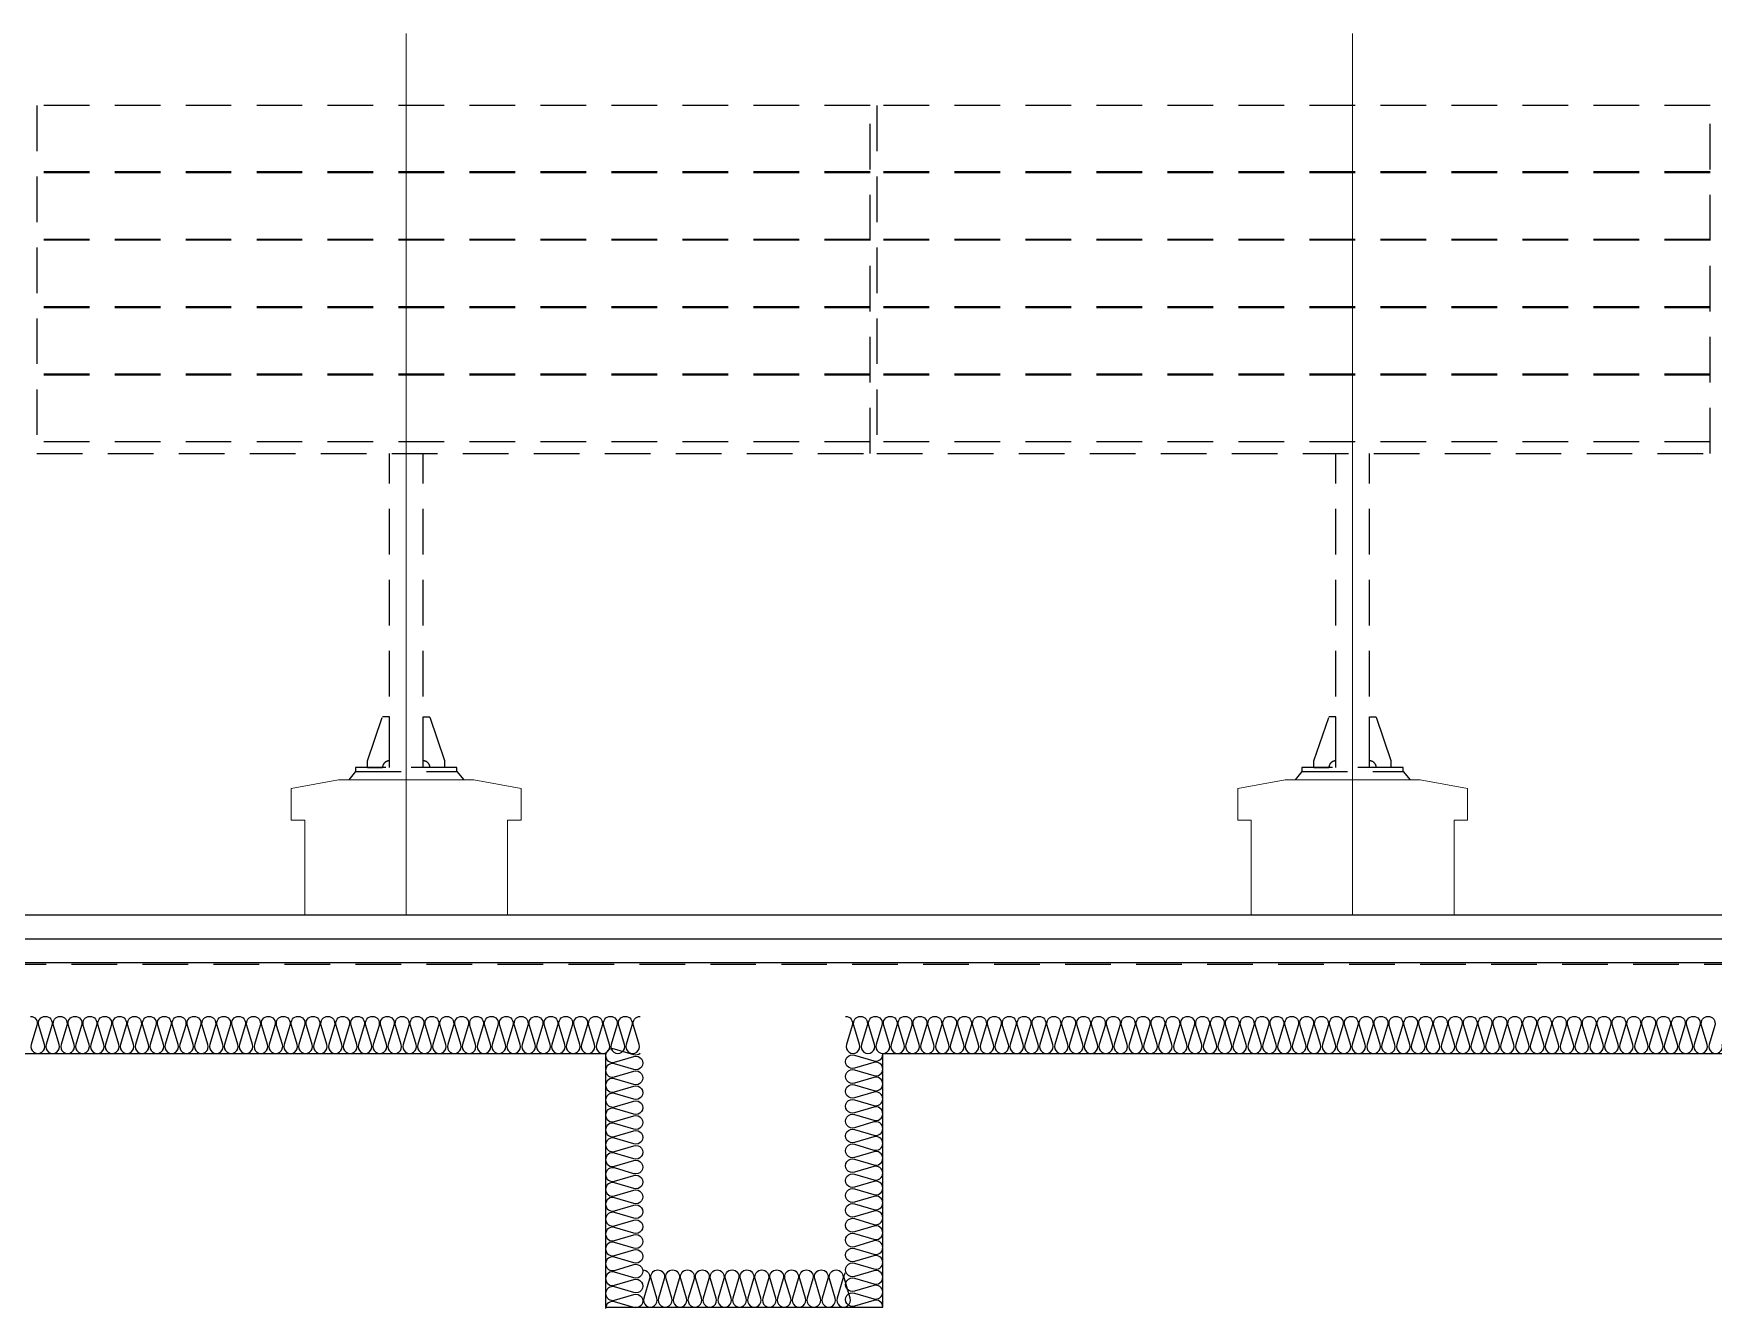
# Model space of a CAD drawing. Header units: millimetres. Extents: x 17311 to 801382, y -242618 to -104888.
# Drawn here: x 749858 to 754828, y -156844 to -153072 of the extents above; entities that cross this region are included whole.
import ezdxf

# ---------------------------------------------------------------- set-up
doc = ezdxf.new("R2010")
doc.units = ezdxf.units.MM
doc.header["$LTSCALE"] = 250
doc.linetypes.add('HID', pattern=[2.8, 1.8, -1])
doc.layers.add('A-ELE-9', color=9, linetype='Continuous', lineweight=5)
doc.layers.add('CEN', color=1, linetype='Continuous', lineweight=9)
for name, color, linetype in [('A-FIN', 6, 'Continuous'), ('A-FIN-8', 8, 'Continuous'), ('A-HAT-WIREMESH', 9, 'g_mesh'), ('A-WP', 1, 'HID'), ('ISL', 251, 'Continuous'), ('S-ELE-5', 8, 'Continuous'), ('태양광 모듈', 5, 'Continuous')]:
    doc.layers.add(name, color=color, linetype=linetype)
doc.styles.add('Gdim', font='')
doc.styles.get('Gdim').set_extended_font_data('Dotum')
doc.linetypes.add('g_mesh', pattern='A,10,-0.8,["X",Gdim,S=0.6,R=0,X=-0.15,Y=-0.3],-0.8', length=11.6)

msp = doc.modelspace()

# ---------------------------------------------------------------- linework, layer by layer
at = {"layer": 'A-ELE-9', "linetype": 'Continuous', "ltscale": 0.3, "elevation": 0}
for points in [[(750660.7, -155679.5), (750660.7, -155399.5), (750620.7, -155399.5), (750620.7, -155305.2), (750760.7, -155279.5), (751160.7, -155279.5), (751300.7, -155305.2), (751300.7, -155399.5), (751260.7, -155399.5), (751260.7, -155679.5)], [(753460.7, -155679.5), (753460.7, -155399.5), (753420.7, -155399.5), (753420.7, -155305.2), (753560.7, -155279.5), (753960.7, -155279.5), (754100.7, -155305.2), (754100.7, -155399.5), (754060.7, -155399.5), (754060.7, -155679.5)]]:
    msp.add_lwpolyline(points, dxfattribs=at)
at = {"layer": 'A-FIN'}
msp.add_line((723528.7, -155679.5), (758842.7, -155679.5), dxfattribs=at)
at = {"layer": 'A-FIN-8'}
msp.add_line((759342.4, -155821.5), (723028.9, -155821.5), dxfattribs=at)
at = {"layer": 'A-HAT-WIREMESH', "ltscale": 0.6}
msp.add_line((723018.7, -155750.5), (759352.7, -155750.5), dxfattribs=at)
at = {"layer": 'A-WP', "ltscale": 0.3}
msp.add_line((759345.5, -155826.5), (723025.8, -155826.5), dxfattribs=at)
at = {"layer": 'CEN'}
for p, q in [((750960.7, -153072.1), (750960.7, -155679.5)), ((753760.7, -153072.1), (753760.7, -155679.5))]:
    msp.add_line(p, q, dxfattribs=at)
at = {"layer": 'ISL', "elevation": 0}
for points in [[(749848.7, -155979.5, -0.509267), (749868.1, -156006.1), (749851.3, -156062.8, 1.372593), (749890.1, -156062.8), (749873.3, -156006.1, -0.509267), (749892.7, -155979.5, -0.509267), (749912.1, -156006.1), (749895.3, -156062.8, 1.372593), (749934.1, -156062.8), (749917.3, -156006.1, -0.509267), (749936.7, -155979.5, -0.509267), (749956.1, -156006.1), (749939.3, -156062.8, 1.372593), (749978.1, -156062.8), (749961.3, -156006.1, -0.509267), (749980.7, -155979.5, -0.509267), (750000.1, -156006.1), (749983.3, -156062.8, 1.372593), (750022.1, -156062.8), (750005.3, -156006.1, -0.509267), (750024.7, -155979.5, -0.509267), (750044.1, -156006.1), (750027.3, -156062.8, 1.372593), (750066.1, -156062.8), (750049.3, -156006.1, -0.509267), (750068.7, -155979.5, -0.509267), (750088.1, -156006.1), (750071.3, -156062.8, 1.372593), (750110.1, -156062.8), (750093.3, -156006.1, -0.509267), (750112.7, -155979.5, -0.509267), (750132.1, -156006.1), (750115.3, -156062.8, 1.372593), (750154.1, -156062.8), (750137.3, -156006.1, -0.509267), (750156.7, -155979.5, -0.509267), (750176.1, -156006.1), (750159.3, -156062.8, 1.372593), (750198.1, -156062.8), (750181.3, -156006.1, -0.509267), (750200.7, -155979.5, -0.509267), (750220.1, -156006.1), (750203.3, -156062.8, 1.372593), (750242.1, -156062.8), (750225.3, -156006.1, -0.509267), (750244.7, -155979.5, -0.509267), (750264.1, -156006.1), (750247.3, -156062.8, 1.372593), (750286.1, -156062.8), (750269.3, -156006.1, -0.509267), (750288.7, -155979.5, -0.509267), (750308.1, -156006.1), (750291.3, -156062.8, 1.372593), (750330.1, -156062.8), (750313.3, -156006.1, -0.509267), (750332.7, -155979.5, -0.509267), (750352.1, -156006.1), (750335.3, -156062.8, 1.372593), (750374.1, -156062.8), (750357.3, -156006.1, -0.509267), (750376.7, -155979.5, -0.509267), (750396.1, -156006.1), (750379.3, -156062.8, 1.372593), (750418.1, -156062.8), (750401.3, -156006.1, -0.509267), (750420.7, -155979.5, -0.509267), (750440.1, -156006.1), (750423.3, -156062.8, 1.372593), (750462.1, -156062.8), (750445.3, -156006.1, -0.509267), (750464.7, -155979.5, -0.509267), (750484.1, -156006.1), (750467.3, -156062.8, 1.372593), (750506.1, -156062.8), (750489.3, -156006.1, -0.509267), (750508.7, -155979.5, -0.509267), (750528.1, -156006.1), (750511.3, -156062.8, 1.372593), (750550.1, -156062.8), (750533.3, -156006.1, -0.509267), (750552.7, -155979.5, -0.509267), (750572.1, -156006.1), (750555.3, -156062.8, 1.372593), (750594.1, -156062.8), (750577.3, -156006.1, -0.509267), (750596.7, -155979.5, -0.509267), (750616.1, -156006.1), (750599.3, -156062.8, 1.372593), (750638.1, -156062.8), (750621.3, -156006.1, -0.509267), (750640.7, -155979.5, -0.509267), (750660.1, -156006.1), (750643.3, -156062.8, 1.372593), (750682.1, -156062.8), (750665.3, -156006.1, -0.509267), (750684.7, -155979.5, -0.509267), (750704.1, -156006.1), (750687.3, -156062.8, 1.372593), (750726.1, -156062.8), (750709.3, -156006.1, -0.509267), (750728.7, -155979.5, -0.509267), (750748.1, -156006.1), (750731.3, -156062.8, 1.372593), (750770.1, -156062.8), (750753.3, -156006.1, -0.509267), (750772.7, -155979.5, -0.509267), (750792.1, -156006.1), (750775.3, -156062.8, 1.372593), (750814.1, -156062.8), (750797.3, -156006.1, -0.509267), (750816.7, -155979.5, -0.509267), (750836.1, -156006.1), (750819.3, -156062.8, 1.372593), (750858.1, -156062.8), (750841.3, -156006.1, -0.509267), (750860.7, -155979.5, -0.509267), (750880.1, -156006.1), (750863.3, -156062.8, 1.372593), (750902.1, -156062.8), (750885.3, -156006.1, -0.509267), (750904.7, -155979.5, -0.509267), (750924.1, -156006.1), (750907.3, -156062.8, 1.372593), (750946.1, -156062.8), (750929.3, -156006.1, -0.509267), (750948.7, -155979.5, -0.509267), (750968.1, -156006.1), (750951.3, -156062.8, 1.372593), (750990.1, -156062.8), (750973.3, -156006.1, -0.509267), (750992.7, -155979.5, -0.509267), (751012.1, -156006.1), (750995.3, -156062.8, 1.372593), (751034.1, -156062.8), (751017.3, -156006.1, -0.509267), (751036.7, -155979.5, -0.509267), (751056.1, -156006.1), (751039.3, -156062.8, 1.372593), (751078.1, -156062.8), (751061.3, -156006.1, -0.509267), (751080.7, -155979.5, -0.509267), (751100.1, -156006.1), (751083.3, -156062.8, 1.372593), (751122.1, -156062.8), (751105.3, -156006.1, -0.509267), (751124.7, -155979.5, -0.509267), (751144.1, -156006.1), (751127.3, -156062.8, 1.372593), (751166.1, -156062.8), (751149.3, -156006.1, -0.509267), (751168.7, -155979.5, -0.509267), (751188.1, -156006.1), (751171.3, -156062.8, 1.372593), (751210.1, -156062.8), (751193.3, -156006.1, -0.509267), (751212.7, -155979.5, -0.509267), (751232.1, -156006.1), (751215.3, -156062.8, 1.372593), (751254.1, -156062.8), (751237.3, -156006.1, -0.509267), (751256.7, -155979.5, -0.509267), (751276.1, -156006.1), (751259.3, -156062.8, 1.372593), (751298.1, -156062.8), (751281.3, -156006.1, -0.509267), (751300.7, -155979.5, -0.509267), (751320.1, -156006.1), (751303.3, -156062.8, 1.372593), (751342.1, -156062.8), (751325.3, -156006.1, -0.509267), (751344.7, -155979.5, -0.509267), (751364.1, -156006.1), (751347.3, -156062.8, 1.372593), (751386.1, -156062.8), (751369.3, -156006.1, -0.509267), (751388.7, -155979.5, -0.509267), (751408.1, -156006.1), (751391.3, -156062.8, 1.372593), (751430.1, -156062.8), (751413.3, -156006.1, -0.509267), (751432.7, -155979.5, -0.509267), (751452.1, -156006.1), (751435.3, -156062.8, 1.372593), (751474.1, -156062.8), (751457.3, -156006.1, -0.509267), (751476.7, -155979.5, -0.509267), (751496.1, -156006.1), (751479.3, -156062.8, 1.372593), (751518.1, -156062.8), (751501.3, -156006.1, -0.509267), (751520.7, -155979.5, -0.509267), (751540.1, -156006.1), (751523.3, -156062.8, 1.372593), (751562.1, -156062.8), (751545.3, -156006.1, -0.509267), (751564.7, -155979.5, -0.509267), (751584.1, -156006.1), (751567.3, -156062.8, 1.372593), (751606.1, -156062.8), (751589.3, -156006.1, -0.509267), (751608.7, -155979.5, -0.509267), (751628.1, -156006.1), (751611.3, -156062.8, 1.372593), (751650.1, -156062.8), (751633.3, -156006.1, -0.509267), (751652.7, -155979.5)], [(752260.7, -155979.5, -0.509267), (752280.1, -156006.1), (752263.3, -156062.8, 1.372593), (752302.1, -156062.8), (752285.3, -156006.1, -0.509267), (752304.7, -155979.5, -0.509267), (752324.1, -156006.1), (752307.3, -156062.8, 1.372593), (752346.1, -156062.8), (752329.3, -156006.1, -0.509267), (752348.7, -155979.5, -0.509267), (752368.1, -156006.1), (752351.3, -156062.8, 1.372593), (752390.1, -156062.8), (752373.3, -156006.1, -0.509267), (752392.7, -155979.5, -0.509267), (752412.1, -156006.1), (752395.3, -156062.8, 1.372593), (752434.1, -156062.8), (752417.3, -156006.1, -0.509267), (752436.7, -155979.5, -0.509267), (752456.1, -156006.1), (752439.3, -156062.8, 1.372593), (752478.1, -156062.8), (752461.3, -156006.1, -0.509267), (752480.7, -155979.5, -0.509267), (752500.1, -156006.1), (752483.3, -156062.8, 1.372593), (752522.1, -156062.8), (752505.3, -156006.1, -0.509267), (752524.7, -155979.5, -0.509267), (752544.1, -156006.1), (752527.3, -156062.8, 1.372593), (752566.1, -156062.8), (752549.3, -156006.1, -0.509267), (752568.7, -155979.5, -0.509267), (752588.1, -156006.1), (752571.3, -156062.8, 1.372593), (752610.1, -156062.8), (752593.3, -156006.1, -0.509267), (752612.7, -155979.5, -0.509267), (752632.1, -156006.1), (752615.3, -156062.8, 1.372593), (752654.1, -156062.8), (752637.3, -156006.1, -0.509267), (752656.7, -155979.5, -0.509267), (752676.1, -156006.1), (752659.3, -156062.8, 1.372593), (752698.1, -156062.8), (752681.3, -156006.1, -0.509267), (752700.7, -155979.5, -0.509267), (752720.1, -156006.1), (752703.3, -156062.8, 1.372593), (752742.1, -156062.8), (752725.3, -156006.1, -0.509267), (752744.7, -155979.5, -0.509267), (752764.1, -156006.1), (752747.3, -156062.8, 1.372593), (752786.1, -156062.8), (752769.3, -156006.1, -0.509267), (752788.7, -155979.5, -0.509267), (752808.1, -156006.1), (752791.3, -156062.8, 1.372593), (752830.1, -156062.8), (752813.3, -156006.1, -0.509267), (752832.7, -155979.5, -0.509267), (752852.1, -156006.1), (752835.3, -156062.8, 1.372593), (752874.1, -156062.8), (752857.3, -156006.1, -0.509267), (752876.7, -155979.5, -0.509267), (752896.1, -156006.1), (752879.3, -156062.8, 1.372593), (752918.1, -156062.8), (752901.3, -156006.1, -0.509267), (752920.7, -155979.5, -0.509267), (752940.1, -156006.1), (752923.3, -156062.8, 1.372593), (752962.1, -156062.8), (752945.3, -156006.1, -0.509267), (752964.7, -155979.5, -0.509267), (752984.1, -156006.1), (752967.3, -156062.8, 1.372593), (753006.1, -156062.8), (752989.3, -156006.1, -0.509267), (753008.7, -155979.5, -0.509267), (753028.1, -156006.1), (753011.3, -156062.8, 1.372593), (753050.1, -156062.8), (753033.3, -156006.1, -0.509267), (753052.7, -155979.5, -0.509267), (753072.1, -156006.1), (753055.3, -156062.8, 1.372593), (753094.1, -156062.8), (753077.3, -156006.1, -0.509267), (753096.7, -155979.5, -0.509267), (753116.1, -156006.1), (753099.3, -156062.8, 1.372593), (753138.1, -156062.8), (753121.3, -156006.1, -0.509267), (753140.7, -155979.5, -0.509267), (753160.1, -156006.1), (753143.3, -156062.8, 1.372593), (753182.1, -156062.8), (753165.3, -156006.1, -0.509267), (753184.7, -155979.5, -0.509267), (753204.1, -156006.1), (753187.3, -156062.8, 1.372593), (753226.1, -156062.8), (753209.3, -156006.1, -0.509267), (753228.7, -155979.5, -0.509267), (753248.1, -156006.1), (753231.3, -156062.8, 1.372593), (753270.1, -156062.8), (753253.3, -156006.1, -0.509267), (753272.7, -155979.5, -0.509267), (753292.1, -156006.1), (753275.3, -156062.8, 1.372593), (753314.1, -156062.8), (753297.3, -156006.1, -0.509267), (753316.7, -155979.5, -0.509267), (753336.1, -156006.1), (753319.3, -156062.8, 1.372593), (753358.1, -156062.8), (753341.3, -156006.1, -0.509267), (753360.7, -155979.5, -0.509267), (753380.1, -156006.1), (753363.3, -156062.8, 1.372593), (753402.1, -156062.8), (753385.3, -156006.1, -0.509267), (753404.7, -155979.5, -0.509267), (753424.1, -156006.1), (753407.3, -156062.8, 1.372593), (753446.1, -156062.8), (753429.3, -156006.1, -0.509267), (753448.7, -155979.5, -0.509267), (753468.1, -156006.1), (753451.3, -156062.8, 1.372593), (753490.1, -156062.8), (753473.3, -156006.1, -0.509267), (753492.7, -155979.5, -0.509267), (753512.1, -156006.1), (753495.3, -156062.8, 1.372593), (753534.1, -156062.8), (753517.3, -156006.1, -0.509267), (753536.7, -155979.5, -0.509267), (753556.1, -156006.1), (753539.3, -156062.8, 1.372593), (753578.1, -156062.8), (753561.3, -156006.1, -0.509267), (753580.7, -155979.5, -0.509267), (753600.1, -156006.1), (753583.3, -156062.8, 1.372593), (753622.1, -156062.8), (753605.3, -156006.1, -0.509267), (753624.7, -155979.5, -0.509267), (753644.1, -156006.1), (753627.3, -156062.8, 1.372593), (753666.1, -156062.8), (753649.3, -156006.1, -0.509267), (753668.7, -155979.5, -0.509267), (753688.1, -156006.1), (753671.3, -156062.8, 1.372593), (753710.1, -156062.8), (753693.3, -156006.1, -0.509267), (753712.7, -155979.5, -0.509267), (753732.1, -156006.1), (753715.3, -156062.8, 1.372593), (753754.1, -156062.8), (753737.3, -156006.1, -0.509267), (753756.7, -155979.5, -0.509267), (753776.1, -156006.1), (753759.3, -156062.8, 1.372593), (753798.1, -156062.8), (753781.3, -156006.1, -0.509267), (753800.7, -155979.5, -0.509267), (753820.1, -156006.1), (753803.3, -156062.8, 1.372593), (753842.1, -156062.8), (753825.3, -156006.1, -0.509267), (753844.7, -155979.5, -0.509267), (753864.1, -156006.1), (753847.3, -156062.8, 1.372593), (753886.1, -156062.8), (753869.3, -156006.1, -0.509267), (753888.7, -155979.5, -0.509267), (753908.1, -156006.1), (753891.3, -156062.8, 1.372593), (753930.1, -156062.8), (753913.3, -156006.1, -0.509267), (753932.7, -155979.5, -0.509267), (753952.1, -156006.1), (753935.3, -156062.8, 1.372593), (753974.1, -156062.8), (753957.3, -156006.1, -0.509267), (753976.7, -155979.5, -0.509267), (753996.1, -156006.1), (753979.3, -156062.8, 1.372593), (754018.1, -156062.8), (754001.3, -156006.1, -0.509267), (754020.7, -155979.5, -0.509267), (754040.1, -156006.1), (754023.3, -156062.8, 1.372593), (754062.1, -156062.8), (754045.3, -156006.1, -0.509267), (754064.7, -155979.5, -0.509267), (754084.1, -156006.1), (754067.3, -156062.8, 1.372593), (754106.1, -156062.8), (754089.3, -156006.1, -0.509267), (754108.7, -155979.5, -0.509267), (754128.1, -156006.1), (754111.3, -156062.8, 1.372593), (754150.1, -156062.8), (754133.3, -156006.1, -0.509267), (754152.7, -155979.5, -0.509267), (754172.1, -156006.1), (754155.3, -156062.8, 1.372593), (754194.1, -156062.8), (754177.3, -156006.1, -0.509267), (754196.7, -155979.5, -0.509267), (754216.1, -156006.1), (754199.3, -156062.8, 1.372593), (754238.1, -156062.8), (754221.3, -156006.1, -0.509267), (754240.7, -155979.5, -0.509267), (754260.1, -156006.1), (754243.3, -156062.8, 1.372593), (754282.1, -156062.8), (754265.3, -156006.1, -0.509267), (754284.7, -155979.5, -0.509267), (754304.1, -156006.1), (754287.3, -156062.8, 1.372593), (754326.1, -156062.8), (754309.3, -156006.1, -0.509267), (754328.7, -155979.5, -0.509267), (754348.1, -156006.1), (754331.3, -156062.8, 1.372593), (754370.1, -156062.8), (754353.3, -156006.1, -0.509267), (754372.7, -155979.5, -0.509267), (754392.1, -156006.1), (754375.3, -156062.8, 1.372593), (754414.1, -156062.8), (754397.3, -156006.1, -0.509267), (754416.7, -155979.5, -0.509267), (754436.1, -156006.1), (754419.3, -156062.8, 1.372593), (754458.1, -156062.8), (754441.3, -156006.1, -0.509267), (754460.7, -155979.5, -0.509267), (754480.1, -156006.1), (754463.3, -156062.8, 1.372593), (754502.1, -156062.8), (754485.3, -156006.1, -0.509267), (754504.7, -155979.5, -0.509267), (754524.1, -156006.1), (754507.3, -156062.8, 1.372593), (754546.1, -156062.8), (754529.3, -156006.1, -0.509267), (754548.7, -155979.5, -0.509267), (754568.1, -156006.1), (754551.3, -156062.8, 1.372593), (754590.1, -156062.8), (754573.3, -156006.1, -0.509267), (754592.7, -155979.5, -0.509267), (754612.1, -156006.1), (754595.3, -156062.8, 1.372593), (754634.1, -156062.8), (754617.3, -156006.1, -0.509267), (754636.7, -155979.5, -0.509267), (754656.1, -156006.1), (754639.3, -156062.8, 1.372593), (754678.1, -156062.8), (754661.3, -156006.1, -0.509267), (754680.7, -155979.5, -0.509267), (754700.1, -156006.1), (754683.3, -156062.8, 1.372593), (754722.1, -156062.8), (754705.3, -156006.1, -0.509267), (754724.7, -155979.5, -0.509267), (754744.1, -156006.1), (754727.3, -156062.8, 1.372593), (754766.1, -156062.8), (754749.3, -156006.1, -0.509267), (754768.7, -155979.5, -0.509267), (754788.1, -156006.1), (754771.3, -156062.8, 1.372593), (754810.1, -156062.8), (754793.3, -156006.1, -0.509267), (754812.7, -155979.5, -0.509267), (754832.1, -156006.1), (754815.3, -156062.8, 1.372593), (754854.1, -156062.8)], [(751652.9, -156089.5, -0.250819), (751634, -156092.9), (751577.3, -156076.1, 0.509267), (751550.7, -156095.5, 0.509267), (751577.3, -156114.9), (751634, -156098.1, -1.372593), (751634, -156136.9), (751577.3, -156120.1, 0.509267), (751550.7, -156139.5, 0.509267), (751577.3, -156158.9), (751634, -156142.1, -1.372593), (751634, -156180.9), (751577.3, -156164.1, 0.509267), (751550.7, -156183.5, 0.509267), (751577.3, -156202.9), (751634, -156186.1, -1.372593), (751634, -156224.9), (751577.3, -156208.1, 0.509267), (751550.7, -156227.5, 0.509267), (751577.3, -156246.9), (751634, -156230.1, -1.372593), (751634, -156268.9), (751577.3, -156252.1, 0.509267), (751550.7, -156271.5, 0.509267), (751577.3, -156290.9), (751634, -156274.1, -1.372593), (751634, -156312.9), (751577.3, -156296.1, 0.509267), (751550.7, -156315.5, 0.509267), (751577.3, -156334.9), (751634, -156318.1, -1.372593), (751634, -156356.9), (751577.3, -156340.1, 0.509267), (751550.7, -156359.5, 0.509267), (751577.3, -156378.9), (751634, -156362.1, -1.372593), (751634, -156400.9), (751577.3, -156384.1, 0.509267), (751550.7, -156403.5, 0.509267), (751577.3, -156422.9), (751634, -156406.1, -1.372593), (751634, -156444.9), (751577.3, -156428.1, 0.509267), (751550.7, -156447.5, 0.509267), (751577.3, -156466.9), (751634, -156450.1, -1.372593), (751634, -156488.9), (751577.3, -156472.1, 0.509267), (751550.7, -156491.5, 0.509267), (751577.3, -156510.9), (751634, -156494.1, -1.372593), (751634, -156532.9), (751577.3, -156516.1, 0.509267), (751550.7, -156535.5, 0.509267), (751577.3, -156554.9), (751634, -156538.1, -1.372593), (751634, -156576.9), (751577.3, -156560.1, 0.509267), (751550.7, -156579.5, 0.509267), (751577.3, -156598.9), (751634, -156582.1, -1.372593), (751634, -156620.9), (751577.3, -156604.1, 0.509267), (751550.7, -156623.5, 0.509267), (751577.3, -156642.9), (751634, -156626.1, -1.372593), (751634, -156664.9), (751577.3, -156648.1, 0.509267), (751550.7, -156667.5, 0.509267), (751577.3, -156686.9), (751634, -156670.1, -1.372593), (751634, -156708.9), (751577.3, -156692.1, 0.509267), (751550.7, -156711.5, 0.509267), (751577.3, -156730.9), (751634, -156714.1, -1.372593), (751634, -156752.9), (751577.3, -156736.1, 0.509267), (751550.7, -156755.5, 0.509267), (751577.3, -156774.9), (751634, -156758.1, -1.372593), (751634, -156796.9), (751577.3, -156780.1, 0.509267), (751550.7, -156799.5, 0.509267), (751577.3, -156818.9), (751634, -156802.1, -1.372593), (751634, -156840.9), (751577.3, -156824.1, 0.509267), (751550.7, -156843.5)], [(752370.7, -156839.5, 0.509267), (752344, -156820), (752287.3, -156836.9, -1.372593), (752287.3, -156798), (752344, -156814.9, 0.509267), (752370.7, -156795.5, 0.509267), (752344, -156776), (752287.3, -156792.9, -1.372593), (752287.3, -156754), (752344, -156770.9, 0.509267), (752370.7, -156751.5, 0.509267), (752344, -156732), (752287.3, -156748.9, -1.372593), (752287.3, -156710), (752344, -156726.9, 0.509267), (752370.7, -156707.5, 0.509267), (752344, -156688), (752287.3, -156704.9, -1.372593), (752287.3, -156666), (752344, -156682.9, 0.509267), (752370.7, -156663.5, 0.509267), (752344, -156644), (752287.3, -156660.9, -1.372593), (752287.3, -156622), (752344, -156638.9, 0.509267), (752370.7, -156619.5, 0.509267), (752344, -156600), (752287.3, -156616.9, -1.372593), (752287.3, -156578), (752344, -156594.9, 0.509267), (752370.7, -156575.5, 0.509267), (752344, -156556), (752287.3, -156572.9, -1.372593), (752287.3, -156534), (752344, -156550.9, 0.509267), (752370.7, -156531.5, 0.509267), (752344, -156512), (752287.3, -156528.9, -1.372593), (752287.3, -156490), (752344, -156506.9, 0.509267), (752370.7, -156487.5, 0.509267), (752344, -156468), (752287.3, -156484.9, -1.372593), (752287.3, -156446), (752344, -156462.9, 0.509267), (752370.7, -156443.5, 0.509267), (752344, -156424), (752287.3, -156440.9, -1.372593), (752287.3, -156402), (752344, -156418.9, 0.509267), (752370.7, -156399.5, 0.509267), (752344, -156380), (752287.3, -156396.9, -1.372593), (752287.3, -156358), (752344, -156374.9, 0.509267), (752370.7, -156355.5, 0.509267), (752344, -156336), (752287.3, -156352.9, -1.372593), (752287.3, -156314), (752344, -156330.9, 0.509267), (752370.7, -156311.5, 0.509267), (752344, -156292), (752287.3, -156308.9, -1.372593), (752287.3, -156270), (752344, -156286.9, 0.509267), (752370.7, -156267.5, 0.509267), (752344, -156248), (752287.3, -156264.9, -1.372593), (752287.3, -156226), (752344, -156242.9, 0.509267), (752370.7, -156223.5, 0.509267), (752344, -156204), (752287.3, -156220.9, -1.372593), (752287.3, -156182), (752344, -156198.9, 0.509267), (752370.7, -156179.5, 0.509267), (752344, -156160), (752287.3, -156176.9, -1.372593), (752287.3, -156138), (752344, -156154.9, 0.509267), (752370.7, -156135.5, 0.509267), (752344, -156116), (752287.3, -156132.9, -1.372593), (752287.3, -156094), (752344, -156110.9, 0.509267), (752370.7, -156091.5, 0.024288), (752370.6, -156089.5, 0.024288)], [(751660.7, -156729.5, -0.509267), (751680.1, -156756.1), (751663.3, -156812.8, 1.372593), (751702.1, -156812.8), (751685.3, -156756.1, -0.509267), (751704.7, -156729.5, -0.509267), (751724.1, -156756.1), (751707.3, -156812.8, 1.372593), (751746.1, -156812.8), (751729.3, -156756.1, -0.509267), (751748.7, -156729.5, -0.509267), (751768.1, -156756.1), (751751.3, -156812.8, 1.372593), (751790.1, -156812.8), (751773.3, -156756.1, -0.509267), (751792.7, -156729.5, -0.509267), (751812.1, -156756.1), (751795.3, -156812.8, 1.372593), (751834.1, -156812.8), (751817.3, -156756.1, -0.509267), (751836.7, -156729.5, -0.509267), (751856.1, -156756.1), (751839.3, -156812.8, 1.372593), (751878.1, -156812.8), (751861.3, -156756.1, -0.509267), (751880.7, -156729.5, -0.509267), (751900.1, -156756.1), (751883.3, -156812.8, 1.372593), (751922.1, -156812.8), (751905.3, -156756.1, -0.509267), (751924.7, -156729.5, -0.509267), (751944.1, -156756.1), (751927.3, -156812.8, 1.372593), (751966.1, -156812.8), (751949.3, -156756.1, -0.509267), (751968.7, -156729.5, -0.509267), (751988.1, -156756.1), (751971.3, -156812.8, 1.372593), (752010.1, -156812.8), (751993.3, -156756.1, -0.509267), (752012.7, -156729.5, -0.509267), (752032.1, -156756.1), (752015.3, -156812.8, 1.372593), (752054.1, -156812.8), (752037.3, -156756.1, -0.509267), (752056.7, -156729.5, -0.509267), (752076.1, -156756.1), (752059.3, -156812.8, 1.372593), (752098.1, -156812.8), (752081.3, -156756.1, -0.509267), (752100.7, -156729.5, -0.509267), (752120.1, -156756.1), (752103.3, -156812.8, 1.372593), (752142.1, -156812.8), (752125.3, -156756.1, -0.509267), (752144.7, -156729.5, -0.509267), (752164.1, -156756.1), (752147.3, -156812.8, 1.372593), (752186.1, -156812.8), (752169.3, -156756.1, -0.509267), (752188.7, -156729.5, -0.509267), (752208.1, -156756.1), (752191.3, -156812.8, 1.372593), (752230.1, -156812.8), (752213.3, -156756.1, -0.509267), (752232.7, -156729.5, -0.509267), (752252.1, -156756.1), (752235.3, -156812.8, 1.372593), (752274.1, -156812.8), (752257.3, -156756.1, -0.250301), (752260.7, -156737.2, -0.250301)]]:
    msp.add_lwpolyline(points, format="xyb", dxfattribs=at)
at = {"layer": 'ISL'}
msp.add_lwpolyline([(748770.7, -156089.5), (751550.7, -156089.5), (751550.7, -156839.5), (752370.7, -156839.5), (752370.7, -156089.5), (755150.7, -156089.5), (755150.7, -156839.5), (755970.7, -156839.5), (755970.7, -156089.5), (758950.7, -156089.5), (758950.7, -156839.5), (759360.7, -156839.5)], dxfattribs=at)
at = {"layer": 'S-ELE-5', "linetype": 'HID', "ltscale": 0.3}
for p, q in [((750910.7, -155243.5), (750910.7, -154313.9)), ((751010.7, -155243.5), (751010.7, -154313.9)), ((753710.7, -155243.5), (753710.7, -154313.9)), ((753810.7, -155243.5), (753810.7, -154313.9)), ((750846.2, -155223.5), (750890.7, -155093.5)), ((750910.7, -155093.5), (750890.7, -155093.5)), ((750910.7, -155223.5), (750910.7, -155093.5)), ((751010.7, -155223.5), (751010.7, -155093.5)), ((751010.7, -155093.5), (751030.7, -155093.5)), ((751075.2, -155223.5), (751030.7, -155093.5)), ((753646.2, -155223.5), (753690.7, -155093.5)), ((753710.7, -155093.5), (753690.7, -155093.5)), ((753710.7, -155223.5), (753710.7, -155093.5)), ((753810.7, -155223.5), (753810.7, -155093.5)), ((753810.7, -155093.5), (753830.7, -155093.5)), ((753875.2, -155223.5), (753830.7, -155093.5)), ((750810.7, -155255.5), (750790.7, -155279.5)), ((750846.2, -155243.5), (750846.2, -155223.5)), ((750846.2, -155243.5), (750890.7, -155243.5)), ((751075.2, -155243.5), (751030.7, -155243.5)), ((751075.2, -155243.5), (751075.2, -155223.5)), ((751110.7, -155255.5), (751130.7, -155279.5)), ((753610.7, -155255.5), (753590.7, -155279.5)), ((753646.2, -155243.5), (753646.2, -155223.5)), ((753646.2, -155243.5), (753690.7, -155243.5)), ((753875.2, -155243.5), (753830.7, -155243.5)), ((753875.2, -155243.5), (753875.2, -155223.5)), ((753910.7, -155255.5), (753930.7, -155279.5))]:
    msp.add_line(p, q, dxfattribs=at)
at = {"layer": 'S-ELE-5', "linetype": 'HID', "ltscale": 0.3, "elevation": 0}
for points in [[(750810.7, -155243.5), (750810.7, -155255.5), (751110.7, -155255.5), (751110.7, -155243.5)], [(753610.7, -155243.5), (753610.7, -155255.5), (753910.7, -155255.5), (753910.7, -155243.5)]]:
    msp.add_lwpolyline(points, close=True, dxfattribs=at)
at = {"layer": 'S-ELE-5', "linetype": 'HID', "ltscale": 0.3}
for centre, start, end in [((750910.7, -155243.5), 90, 180), ((751010.7, -155243.5), 0, 90), ((753710.7, -155243.5), 90, 180), ((753810.7, -155243.5), 0, 90)]:
    msp.add_arc(centre, 20, start, end, dxfattribs=at)
at = {"layer": '태양광 모듈', "linetype": 'HID', "ltscale": 0.3}
for p, q in [((749868.2, -153284.5), (749868.2, -154313.9)), ((752333.2, -153284.5), (749868.2, -153284.5)), ((752333.2, -154313.9), (752333.2, -153284.5)), ((752353.2, -153284.5), (752353.2, -154313.9)), ((754818.2, -153284.5), (752353.2, -153284.5)), ((754818.2, -154313.9), (754818.2, -153284.5)), ((752333.2, -153481.4), (749868.2, -153481.4)), ((752333.2, -153484), (749868.2, -153484)), ((754818.2, -153481.4), (752353.2, -153481.4)), ((754818.2, -153484), (752353.2, -153484)), ((752333.2, -153680.9), (749868.2, -153680.9)), ((752333.2, -153683.5), (749868.2, -153683.5)), ((754818.2, -153680.9), (752353.2, -153680.9)), ((754818.2, -153683.5), (752353.2, -153683.5)), ((752333.2, -153880.4), (749868.2, -153880.4)), ((752333.2, -153883), (749868.2, -153883)), ((754818.2, -153880.4), (752353.2, -153880.4)), ((754818.2, -153883), (752353.2, -153883)), ((752333.2, -154080), (749868.2, -154080)), ((752333.2, -154082.6), (749868.2, -154082.6)), ((754818.2, -154080), (752353.2, -154080)), ((754818.2, -154082.6), (752353.2, -154082.6)), ((752333.2, -154279.5), (749868.2, -154279.5)), ((749868.2, -154313.9), (752333.2, -154313.9)), ((754818.2, -154279.5), (752353.2, -154279.5)), ((752353.2, -154313.9), (754818.2, -154313.9))]:
    msp.add_line(p, q, dxfattribs=at)

doc.saveas('drawing.dxf')
